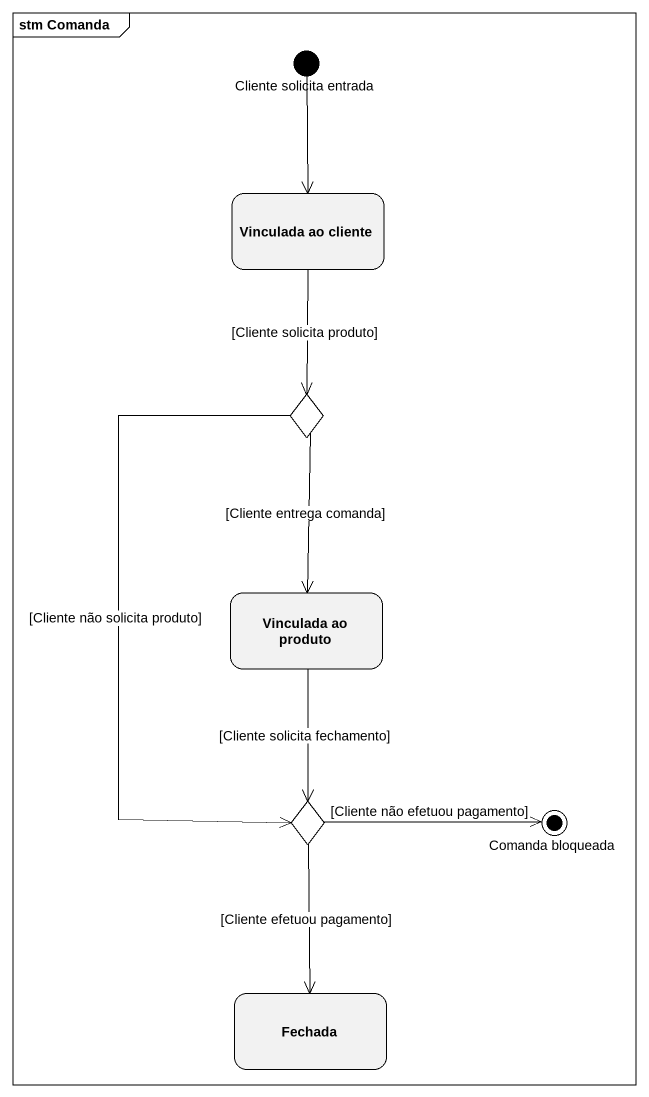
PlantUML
@startuml
mainframe stm Comanda
hide empty description
state "Cliente solicita entrada" as Cliente_solicita_entrada <<start>>
state "Vinculada ao cliente" as Vinculada_ao_cliente
state choice1 <<choice>>
state "Vinculada ao produto" as Vinculada_ao_produto
state choice2 <<choice>>
state "Comanda bloqueada" as Comanda_bloqueada <<end>>
state Fechada
Cliente_solicita_entrada --> Vinculada_ao_cliente
Vinculada_ao_cliente --> choice1 : [Cliente solicita produto]
choice1 --> Vinculada_ao_produto : [Cliente entrega comanda]
choice1 --> choice2 : [Cliente não solicita produto]
Vinculada_ao_produto --> choice2 : [Cliente solicita fechamento]
choice2 -right-> Comanda_bloqueada : [Cliente não efetuou pagamento]
choice2 --> Fechada : [Cliente efetuou pagamento]
@enduml
